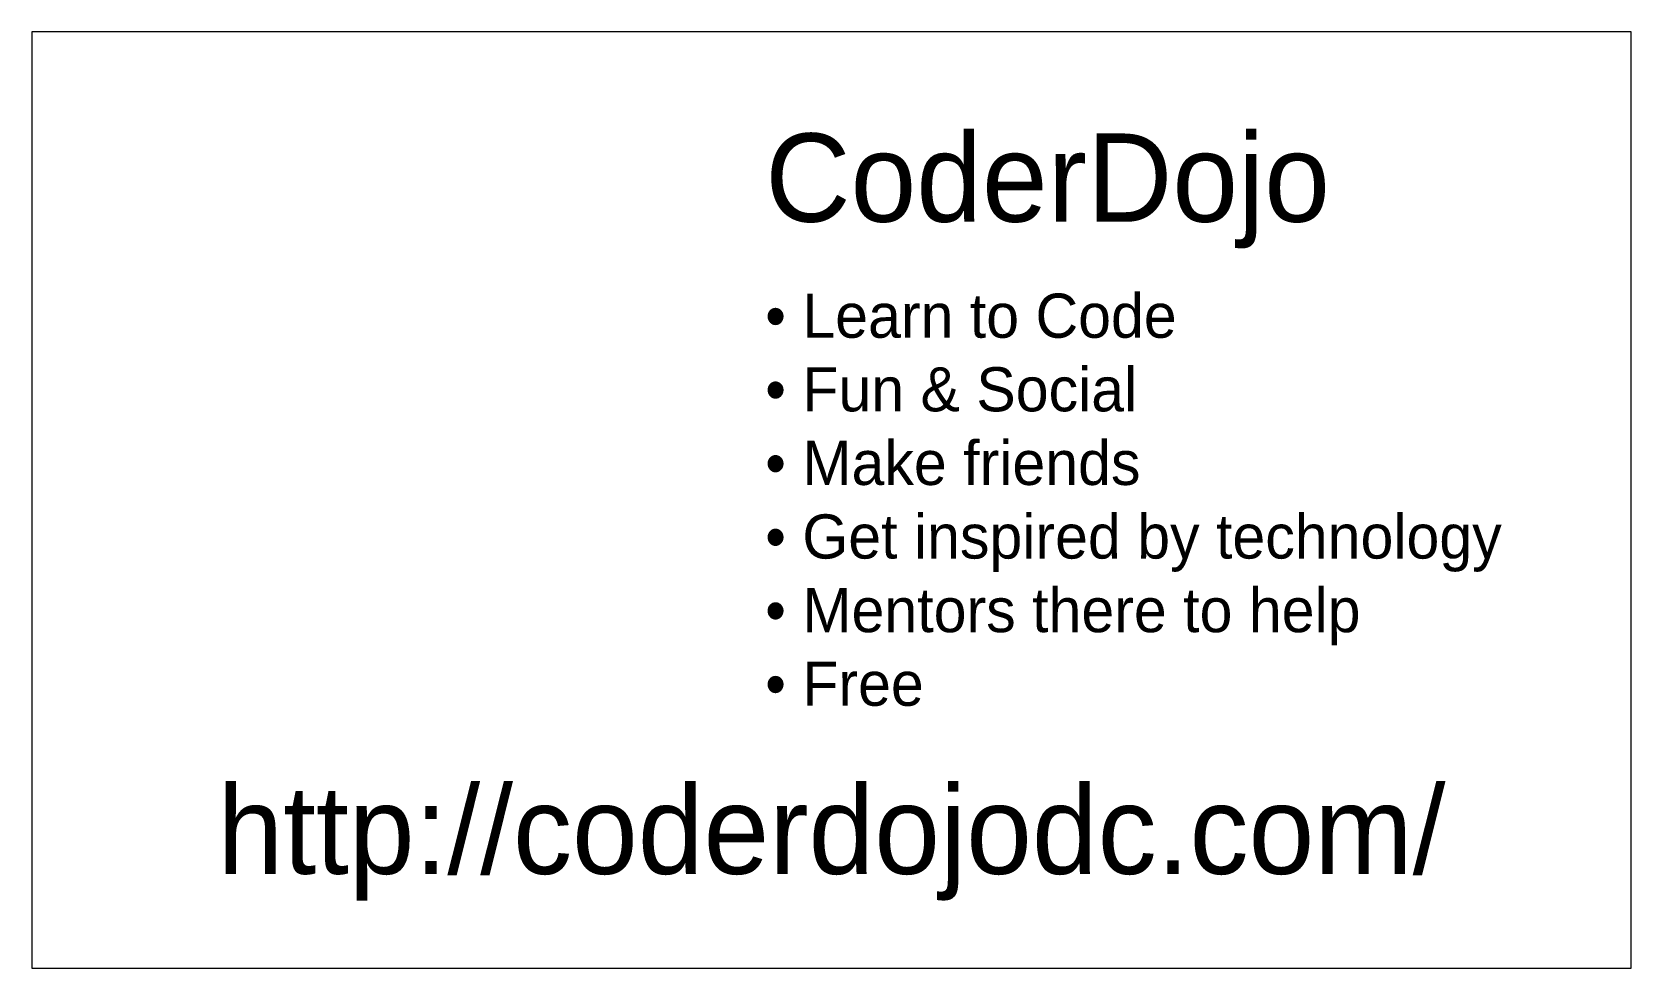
# Model space of a CAD drawing. Header units: inches. Extents: x 0 to 3.62, y 0 to 2.12.
import ezdxf
from ezdxf.enums import TextEntityAlignment as Align

# ---------------------------------------------------------------- set-up
doc = ezdxf.new("R2010")
doc.units = ezdxf.units.IN
doc.layers.get('0').update_dxf_attribs({"linetype": 'CONTINUOUS', "lineweight": 25, "true_color": 0xffffff})
doc.layers.add('Outer dimensions', color=9, linetype='CONTINUOUS', lineweight=0, true_color=0xc0c0c0)
doc.styles.add('textstyle0', font='')
doc.styles.add('textstyle1', font='')
doc.styles.add('textstyle2', font='')
doc.styles.get('textstyle0').set_extended_font_data('Droid Sans [unknown]')
doc.styles.get('textstyle1').set_extended_font_data('Droid Sans [unknown]')
doc.styles.get('textstyle2').set_extended_font_data('Droid Sans [unknown]')

# ---------------------------------------------------------------- blocks, each defined once
blk = doc.blocks.new('card')
at = {"style": 'textstyle0'}
blk.add_text('http://coderdojodc.com/', height=0.2, dxfattribs=at).set_placement((1.75, 0.2531), align=Align.MIDDLE_CENTER)
at = {"attachment_point": 4}
for s, insert, char_height, style in [('CoderDojo', (1.6, 1.7), 0.2, 'textstyle2'), ('• Learn to Code\\P• Fun & Social\\P• Make friends\\P• Get inspired by technology\\P• Mentors there to help\\P• Free', (1.6, 1), 0.1, 'textstyle1')]:
    blk.add_mtext(s, dxfattribs=dict(at, insert=insert, char_height=char_height, style=style))

msp = doc.modelspace()

# ---------------------------------------------------------------- linework, layer by layer
at = {"layer": 'Outer dimensions'}
for p, q in [((3.62, 2.12), (0, 2.12)), ((0, 2.12), (0, 0)), ((3.62, 0), (3.62, 2.12)), ((0, 0), (3.62, 0))]:
    msp.add_line(p, q, dxfattribs=at)

# ---------------------------------------------------------------- block references
msp.add_blockref('card', (0.06, 0.06))

doc.saveas('drawing.dxf')
